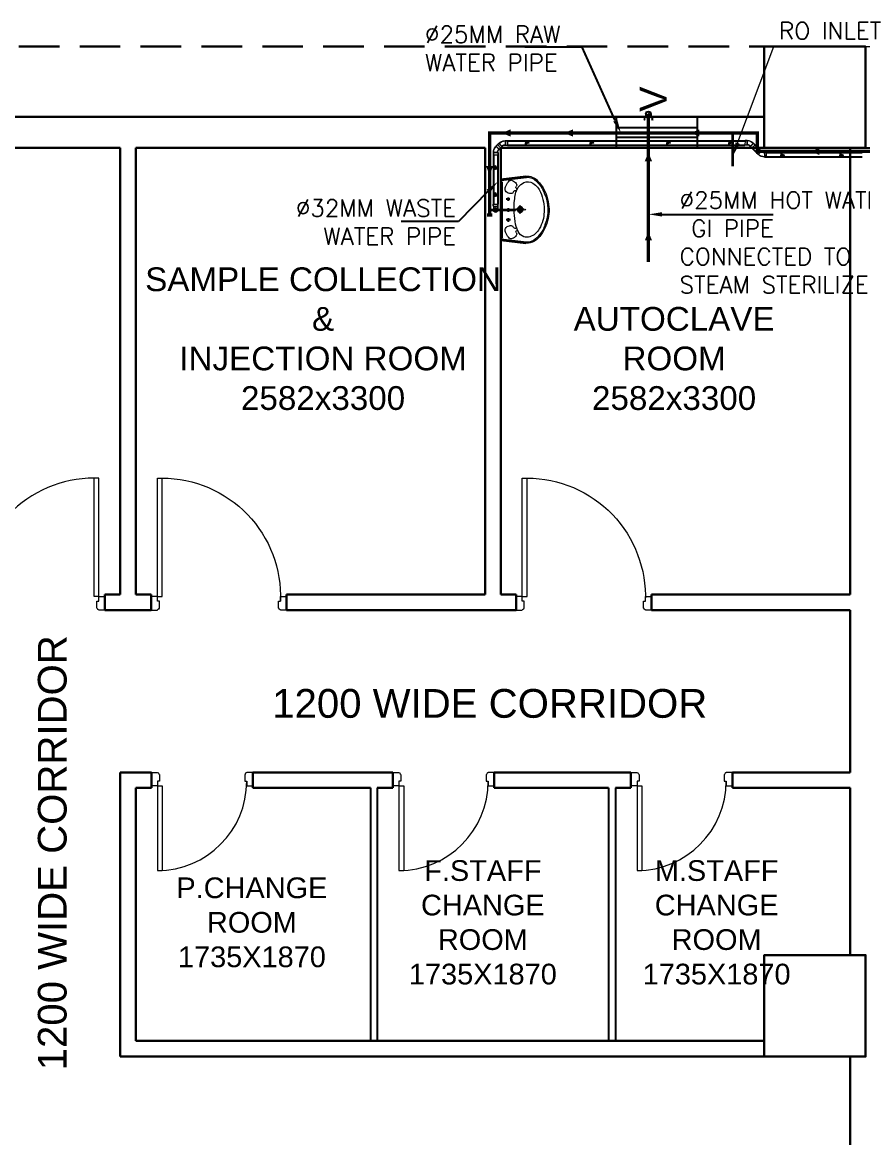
# Model space of a CAD drawing. Header units: millimetres. Extents: x 3552052 to 4144896, y -707811 to -630695.
# Drawn here: x 3925570 to 3931783, y -646004 to -637760 of the extents above; entities that cross this region are included whole.
import ezdxf
from ezdxf import colors
from ezdxf.entities.mleader import LeaderData, LeaderLine
from ezdxf.enums import TextEntityAlignment as Align
from ezdxf.math import Vec2, Vec3

# ---------------------------------------------------------------- set-up
doc = ezdxf.new("R2010")
doc.units = ezdxf.units.MM
doc.header["$LTSCALE"] = 6
doc.header["$MEASUREMENT"] = 0
doc.linetypes.add('CENTER2', pattern=[1.125, 0.75, -0.125, 0.125, -0.125])
doc.linetypes.add('HIDDEN', pattern=[0.375, 0.25, -0.125])
doc.layers.get('0').update_dxf_attribs({"linetype": 'CONTINUOUS', "lineweight": 0})
for name, color, linetype, lineweight in [('Chajja', 7, 'CONTINUOUS', 0), ('COL', 5, 'CONTINUOUS', 0), ('DIM', 7, 'CONTINUOUS', 0), ('DOOR', 44, 'CONTINUOUS', 0), ('JOINERY', 7, 'CONTINUOUS', 0), ('P-Wall', 36, 'CONTINUOUS', 0), ('PHE-SP', 1, 'CONTINUOUS', 0), ('phe-text', 1, 'CONTINUOUS', 0), ('PL- WASTE PIPE', 6, 'CONTINUOUS', 0), ('PL-CLAMP', 211, 'CONTINUOUS', 0), ('PL-HOT WATER PIPE', 10, 'CONTINUOUS', 0), ('PL-RA WATER SUPPLY PIPE', 100, 'CONTINUOUS', 0), ('PL-SOFT  WATER SUPPLY PIPE', 162, 'CONTINUOUS', 0), ('PL-SOIL PIPE', 1, 'CONTINUOUS', 0), ('PL-WATER PIPE CLAMP', 6, 'CONTINUOUS', 0), ('PL-WATER PIPING', 1, 'CONTINUOUS', 0), ('WALL', 8, 'CONTINUOUS', 0), ('Window', 161, 'CONTINUOUS', 0)]:
    doc.layers.add(name, color=color, linetype=linetype, lineweight=lineweight)
doc.styles.add('ARIAL', font='arial.ttf')
doc.styles.add('ROMANS', font='romans.shx')
doc.styles.get("Standard").update_dxf_attribs({"font": 'SIMPLEX'})
doc.dimstyles.new('AEPL1', dxfattribs={"dimtxt": 100, "dimasz": 75, "dimexe": 25, "dimexo": 50, "dimtad": 0, "dimdec": 0, "dimtxsty": 'ROMANS', "dimcen": 2.5, "dimclrd": 7, "dimclre": 7, "dimclrt": 7, "dimadec": 0, "dimazin": 0, "dimtfac": 1, "dimtdec": 0, "dimtmove": 0, "dimatfit": 3, "dimfxl": 1, "dimlwd": 0, "dimlwe": 0, "dimarcsym": 0})

# ---------------------------------------------------------------- blocks, each defined once
blk = doc.blocks.new('A$C19B8274B')
at = {"layer": 'DOOR'}
for p, q in [((-45, 925), (-80, 925)), ((-80, 50), (-80, 925)), ((-45, 50), (-45, 925)), ((-45, 50), (-80, 50)), ((-955, -50), (-955, -47.5)), ((-940, -35), (-942.5, -35)), ((-60, -35), (-57.5, -35)), ((-45, -50), (-45, -47.5))]:
    blk.add_line(p, q, dxfattribs=at)
for points in [[(-940, 15), (-955, 15), (-955, 50), (-1000, 50), (-1000, -50), (-955, -50)], [(-940, -35), (-940, 15)], [(-60, 15), (-45, 15), (-45, 50), (0, 50), (0, -50), (-45, -50)], [(-60, -35), (-60, 15)]]:
    blk.add_lwpolyline(points, dxfattribs=at)
at = {"layer": 'DOOR', "color": 145}
blk.add_arc((-80, 50), 875, 90, 182.29244, dxfattribs=at)
at = {"layer": 'DOOR'}
for centre, start, end in [((-955, -35), 270, 0), ((-45, -35), 180, 270)]:
    blk.add_arc(centre, 12.5, start, end, dxfattribs=at)
blk = doc.blocks.new('750')
at = {"layer": 'DOOR'}
for p, q in [((-50, 705), (-47.5, 705)), ((-35, 690), (-35, 692.5)), ((-50, 45), (-47.5, 45)), ((-35, 60), (-35, 57.5)), ((50, 45), (50, 80)), ((50, 80), (675, 80)), ((50, 45), (675, 45)), ((675, 45), (675, 80))]:
    blk.add_line(p, q, dxfattribs=at)
for points in [[(15, 690), (15, 705), (50, 705), (50, 750), (-50, 750), (-50, 705)], [(-35, 690), (15, 690)], [(15, 60), (15, 45), (50, 45), (50, 0), (-50, 0), (-50, 45)], [(-35, 60), (15, 60)]]:
    blk.add_lwpolyline(points, dxfattribs=at)
for centre, start, end in [((-35, 705), 180, 270), ((-35, 45), 90, 180)]:
    blk.add_arc(centre, 12.5, start, end, dxfattribs=at)
at = {"layer": 'DOOR', "color": 145}
blk.add_arc((15, 45), 660, 0, 90, dxfattribs=at)
blk = doc.blocks.new('u46')
at = {"color": 8, "lineweight": 25}
for p, q in [((-10.2, 228.4), (174.5, 249.1)), ((-10.2, 220.4), (181.2, 241.9)), ((-0.6, -208.9), (0.6, 208.9)), ((44.2, 92.9), (44.2, 66.7)), ((56.5, 80.8), (29.2, 80.8)), ((61.7, 1.6), (29.2, 1.6)), ((44.2, 13.7), (44.2, -12.6)), ((163.2, 3), (101.8, 3)), ((133.1, -27.2), (133.1, 33.1)), ((61.7, -73.2), (29.2, -73.2)), ((44.2, -61.1), (44.2, -87.4)), ((-10.2, -216.1), (181.2, -237.6)), ((-10.2, -224.1), (174.5, -244.8))]:
    blk.add_line(p, q, dxfattribs=at)
at = {"color": 8, "extrusion": (0, 0, -1)}
for centre, major_axis, start_param, end_param in [((187.7, 150.5), (0, 99.5), -0.132539, 0.848731), ((56, 154.5), (0, 34), 4.33982, 5.202657), ((144.8, 128.2), (1.1, 126.1), -1.238036, -0.892193), ((65.8, 198.9), (0, 20.7), -1.101507, 0.481509), ((57.5, 163.3), (-0.3, 56.9), 0.324902, 0.965135), ((208, 103.4), (0, 109.8), -1.431017, -0.436146), ((110.3, 167.2), (-6.08, 6.08), 4.867594, 6.265028), ((90.3, 184.5), (0, 17.9), 0.880684, 2.260744), ((189.6, 137.7), (0, 70.9), -0.405199, 0.56573), ((185.8, 147.6), (0.1, 94.4), -0.049658, 0.838116), ((153.9, 79), (-0.2, 139.7), 0.557563, 1.193786), ((57.3, 20.1), (0, 275.4), 0.806541, 1.180915), ((49.5, 13.5), (-0.1, 293.9), 0.809856, 1.41441), ((64.6, 170.4), (0.3, 49.2), 3.359735, 4.09512), ((44.2, 80.8), (0.02, 6.43), 3.139035, 9.42222), ((62.5, 153), (0, 31.9), 2.620328, 3.422401), ((104.1, 117.8), (-0.2, 26.8), -1.278641, -0.487266), ((96.3, 135.9), (0, 7.39), -0.727724, 1.373337), ((387.1, 47.9), (-0.3, 296.4), -1.495794, -1.328336), ((110.5, 165), (5.47, 5.47), 2.097053, 3.541809), ((13.1, 6.8), (0, 297.5), 1.141495, 1.637774), ((35, 2.5), (0, 302.7), 1.155365, 1.952189), ((44.2, 1.6), (0.08, 6.43), 3.12883, 9.412015), ((820.2, -1), (0.1, 732.1), -1.56667, -1.474079), ((888.1, 36.7), (0.8, 800.7), 4.558159, 4.668067), ((133.1, 3), (0, 21.6), 3.141254, 9.424439), ((133.1, 3), (-0.1, 15.5), 3.145308, 9.428493), ((133.1, 3), (0, 10.9), 3.142047372431534, 9.42523267961112), ((72.5, -1.7), (-0.1, 274.2), 1.346594, 1.865175), ((44.2, -73.2), (0.02, 6.43), 3.139035, 9.42222), ((56.1, -13.3), (0.2, 287), 1.808981, 2.322804), ((62.5, -10.9), (0, 247.5), 1.579809, 2.112792), ((56, -148.1), (0, 34), 4.222121, 5.084958), ((64.6, -163.9), (0.1, 49.2), -0.960797, -0.225412), ((144.8, -121.8), (-0.3, 126.1), 4.027191, 4.373034), ((62.5, -146.6), (-0.1, 31.9), -0.276767, 0.525307), ((104.1, -111.4), (0.2, 26.8), 3.628858, 4.420234), ((96.6, -128.2), (-0.03, 8.55), 1.455188, 3.796569), ((263.1, -73.7), (0.1, 166.8), 4.181112, 4.641559), ((110.3, -160.8), (-6.08, 6.08), 4.730546, 6.12798), ((111.3, -159.3), (6.17, 6.17), 4.354779, 6.027124), ((192.6, -126.1), (0, 80.1), 3.554495, 4.299548), ((163.1, -79.8), (0.2, 126), 2.054055, 2.802751), ((124.5, -51.6), (-0.2, 200.3), 1.868215, 2.281789), ((65.8, -192.5), (0, 20.7), 2.661884, 4.2449), ((57.5, -156.9), (0.3, 56.9), 2.176458, 2.816691), ((90.3, -178.1), (0, 17.9), 0.880848, 2.260908), ((181.2, -107), (0, 94.7), 2.890537, 3.362984), ((184.7, -162.2), (-0.1, 83.2), 2.850118, 3.264751), ((188.2, -159.7), (0, 78.1), 2.562376, 3.231693), ((187.2, -138.1), (-0.1, 106), 2.310552, 2.942572), ((171.7, -117.2), (-0.1, 123.1), 2.127435, 2.640092)]:
    blk.add_ellipse(centre, major_axis=major_axis, ratio=1, start_param=start_param, end_param=end_param, dxfattribs=at)
blk = doc.blocks.new('AAA')
at = {"layer": 'Chajja', "color": 7, "linetype": 'HIDDEN', "lineweight": 30, "ltscale": 200}
blk.add_line((3915329.4, -680671.4), (3921289.4, -680671.4), dxfattribs=at)
at = {"layer": 'COL', "color": 7, "lineweight": 30}
for points in [[(3921289.4, -681421.4), (3922039.4, -681421.4), (3922039.4, -680671.4), (3921289.4, -680671.4)], [(3921289.4, -688136.4), (3921289.4, -687386.4), (3922039.4, -687386.4), (3922039.4, -688136.4)]]:
    blk.add_lwpolyline(points, close=True, dxfattribs=at)
at = {"layer": 'P-Wall', "color": 8, "lineweight": -3}
for p, q in [((3918379.4, -686151.4), (3918379.4, -688021.4)), ((3918429.4, -686151.4), (3918429.4, -688021.4)), ((3920139.4, -686151.4), (3920139.4, -688021.4)), ((3920189.4, -686151.4), (3920189.4, -688021.4))]:
    blk.add_line(p, q, dxfattribs=at)
at = {"layer": 'WALL', "color": 7, "linetype": 'ByBlock', "lineweight": 30}
for p, q in [((3921289.4, -681191.4), (3915329.4, -681191.4)), ((3916529.4, -681421.4), (3913264.4, -681421.4)), ((3916529.4, -684721.4), (3916529.4, -681421.4)), ((3916644.4, -684721.4), (3916644.4, -681421.4)), ((3919226.9, -681421.4), (3916644.4, -681421.4)), ((3919226.9, -684721.4), (3919226.9, -681421.4)), ((3921289.4, -681421.4), (3919341.9, -681421.4)), ((3919341.9, -684721.4), (3919341.9, -681421.4)), ((3921924.4, -683036.4), (3921924.4, -681421.4)), ((3921924.4, -684721.4), (3921924.4, -683036.4)), ((3916529.4, -684721.4), (3916415.4, -684721.4)), ((3916415.4, -684721.4), (3916415.4, -684836.4)), ((3916529.4, -684721.4), (3916415.4, -684721.4)), ((3916758.5, -684721.4), (3916644.4, -684721.4)), ((3916758.5, -684721.4), (3916758.5, -684836.4)), ((3919226.9, -684721.4), (3917758.5, -684721.4)), ((3917758.5, -684721.4), (3917758.5, -684836.4)), ((3919456, -684721.4), (3919341.9, -684721.4)), ((3919456, -684721.4), (3919456, -684836.4)), ((3921924.4, -684721.4), (3920456, -684721.4)), ((3920456, -684721.4), (3920456, -684836.4)), ((3916758.5, -684836.4), (3916415.4, -684836.4)), ((3919456, -684836.4), (3917758.5, -684836.4)), ((3921924.4, -684836.4), (3920456, -684836.4)), ((3921924.4, -686036.4), (3921924.4, -684836.4)), ((3916529.4, -688136.4), (3916529.4, -686036.4)), ((3916759.4, -686036.4), (3916529.4, -686036.4)), ((3916759.4, -686151.4), (3916759.4, -686036.4)), ((3918544.4, -686036.4), (3917509.4, -686036.4)), ((3917509.4, -686151.4), (3917509.4, -686036.4)), ((3918544.4, -686151.4), (3918544.4, -686036.4)), ((3920304.4, -686036.4), (3919294.4, -686036.4)), ((3919294.4, -686151.4), (3919294.4, -686036.4)), ((3920304.4, -686151.4), (3920304.4, -686036.4)), ((3921924.4, -686036.4), (3921054.4, -686036.4)), ((3921054.4, -686151.4), (3921054.4, -686036.4)), ((3916644.4, -688021.4), (3916644.4, -686151.4)), ((3916759.4, -686151.4), (3916644.4, -686151.4)), ((3918379.4, -686151.4), (3917509.4, -686151.4)), ((3918544.4, -686151.4), (3918429.4, -686151.4)), ((3920139.4, -686151.4), (3919294.4, -686151.4)), ((3920304.4, -686151.4), (3920189.4, -686151.4)), ((3921924.4, -686151.4), (3921054.4, -686151.4)), ((3921924.4, -687386.4), (3921924.4, -686151.4)), ((3916644.4, -688021.4), (3921289.4, -688021.4)), ((3916529.4, -688136.4), (3921289.4, -688136.4)), ((3921924.4, -688911.4), (3921924.4, -688136.4))]:
    blk.add_line(p, q, dxfattribs=at)
at = {"layer": 'WALL', "color": 7, "lineweight": 30}
blk.add_line((3921924.4, -683036.4), (3921924.4, -683036.4), dxfattribs=at)
at = {"layer": 'WALL', "color": 7, "linetype": 'ByBlock', "lineweight": -3}
blk.add_lwpolyline([(3920776.8, -681421.4), (3924491.6, -681421.4)], dxfattribs=at)
at = {"layer": 'Window', "color": 7, "lineweight": -3}
for points in [[(3920795.8, -681421.2), (3920795.8, -681191.2), (3920195.8, -681191.2), (3920195.8, -681421.2)], [(3920795.8, -681341.2), (3920795.8, -681271.2), (3920195.8, -681271.2), (3920195.8, -681341.2)]]:
    blk.add_lwpolyline(points, close=True, dxfattribs=at)
at = {"layer": 'DOOR', "color": 8, "linetype": 'Continuous', "lineweight": -3}
blk.add_blockref('A$C19B8274B', (3916415.4, -684786.4), dxfattribs=at)
at = {"layer": 'DOOR', "color": 8, "linetype": 'Continuous', "lineweight": -3, "xscale": -1}
for p in [(3916758.5, -684786.4), (3919456, -684786.4)]:
    blk.add_blockref('A$C19B8274B', p, dxfattribs=at)
at = {"layer": 'DOOR', "color": 8, "lineweight": -3, "rotation": 270}
for p in [(3916759.4, -686086.4), (3918544.4, -686086.4), (3920304.4, -686086.4)]:
    blk.add_blockref('750', p, dxfattribs=at)
at = {"layer": 'WALL', "color": 8, "linetype": 'ByBlock', "lineweight": -3}
blk.add_blockref('u46', (3919352.1, -681879.6), dxfattribs=at)
at = {"layer": 'DIM', "color": 7, "lineweight": -3, "style": 'ARIAL'}
blk.add_text('1200 WIDE CORRIDOR', height=212.5, rotation=90, dxfattribs=at).set_placement((3916196.1, -686630.6), align=Align.BOTTOM_CENTER)
blk.add_text('1200 WIDE CORRIDOR', height=212.5, dxfattribs=at).set_placement((3919260.4, -685696.5), align=Align.BOTTOM_CENTER)
at = {"layer": 'DIM', "color": 7, "lineweight": -3, "attachment_point": 5, "style": 'ARIAL'}
for s, insert, char_height, width in [('SAMPLE COLLECTION \\P&\\PINJECTION ROOM\\P2582x3300', (3918028.4, -682831.8), 175.567, 2637.717), ('\\PAUTOCLAVE\\PROOM\\P2582x3300', (3920623.5, -682831.8), 175.57, 1589.812), ('F.STAFF\\PCHANGE\\PROOM\\P1735X1870', (3919209.5, -687145.6), 153, 1198.956), ('M.STAFF\\PCHANGE\\PROOM\\P1735X1870', (3920937.8, -687145.6), 153, 1198.956), ('P.CHANGE\\PROOM\\P1735X1870', (3917502.2, -687145.6), 153, 1198.956)]:
    blk.add_mtext(s, dxfattribs=dict(at, insert=insert, char_height=char_height, width=width))
at = {"layer": 'JOINERY', "lineweight": -3, "style": 'ARIAL', "width": 1}
blk.add_text('V', height=200, rotation=90, dxfattribs=at).set_placement((3920569.6, -681153.6))
blk = doc.blocks.new('100 ELBOW')
at = {"color": 0, "linetype": 'Continuous'}
for p, q in [((-77, 1), (-86, -8)), ((72, 61), (67, 55)), ((72, 61), (124, 61)), ((124, 61), (124, -61)), ((-94, -8), (-131, -44)), ((-131, -44), (-44, -131)), ((-94, -8), (-86, -8)), ((-8, -94), (-44, -131)), ((0, -78), (-8, -86)), ((-8, -94), (-8, -86)), ((72, -61), (66, -55)), ((72, -61), (124, -61))]:
    blk.add_line(p, q, dxfattribs=at)
at = {"color": 8, "linetype": 'Continuous', "lineweight": 0, "ltscale": 0.005}
for p, q in [((75, 55), (69, 49)), ((69, -49), (69, 49)), ((75, -55), (75, 55)), ((75, 55), (124, 55)), ((-92, -14), (-126, -49)), ((-92, -14), (-14, -92)), ((-92, -14), (-83, -14)), ((-83, -14), (-14, -83)), ((-14, -92), (-49, -126)), ((-4, -74), (-14, -83)), ((-14, -92), (-14, -83)), ((75, -55), (69, -49)), ((75, -55), (124, -55))]:
    blk.add_line(p, q, dxfattribs=at)
at = {"color": 8, "linetype": 'Continuous', "ltscale": 0.005}
blk.add_line((-72, -3), (-73, -4), dxfattribs=at)
at = {"color": 8, "linetype": 'Continuous', "lineweight": 0, "ltscale": 0.005}
for centre, radius, start, end in [((62, -148), 198, 87.8618, 137.18), ((61, -147), 98.2, 85.3383, 131.766)]:
    blk.add_arc(centre, radius, start, end, dxfattribs=at)
at = {"color": 0, "linetype": 'Continuous'}
for centre, radius, start, end in [((62, -148), 204, 88.5977, 133.0508), ((61, -147), 92.3, 86.6643, 131.6643)]:
    blk.add_arc(centre, radius, start, end, dxfattribs=at)
blk = doc.blocks.new('WATER PIPE CLAMP')
at = {"layer": 'PL-CLAMP'}
for p, q in [((-61, 87), (-63, 86)), ((-63, 86), (-54, 78)), ((-52, 78), (-61, 87)), ((-54, 78), (-54, 28)), ((-54, 41), (53, 41)), ((-54, 33), (53, 33)), ((-53, 27), (-52, 27)), ((-43, 87), (-52, 78)), ((-51, 78), (-42, 86)), ((-51, 28), (-51, 78)), ((-44, 41), (-44, 45)), ((-42, 86), (-43, 87)), ((-42, 46), (-28, 46)), ((-38, 1), (-38, 51)), ((-34, 52), (-36, 52)), ((-32, 1), (-32, 51)), ((-26, 41), (-26, 45)), ((26, 41), (26, 45)), ((28, 46), (42, 46)), ((32, 1), (32, 51)), ((36, 52), (34, 52)), ((38, 1), (38, 51)), ((42, 87), (41, 86)), ((41, 86), (50, 78)), ((51, 78), (42, 87)), ((44, 41), (44, 45)), ((50, 78), (50, 28)), ((50, 27), (52, 27)), ((60, 87), (51, 78)), ((53, 78), (61, 86)), ((53, 28), (53, 78)), ((61, 86), (60, 87))]:
    blk.add_line(p, q, dxfattribs=at)
for centre, radius, start, end in [((-53, 28), 0.784, 180.024, 270.024), ((-52, 28), 0.784, 270.024, 0.024), ((-42, 45), 1.57, 90.025, 180.025), ((-36, 51), 1.57, 90.025, 180.025), ((0, 1), 37.8, 180.025, 0.025), ((-34, 51), 1.57, 0.025, 90.025), ((-28, 45), 1.57, 0.025, 90.025), ((28, 45), 1.57, 90.025, 180.025), ((34, 51), 1.57, 90.025, 180.025), ((36, 51), 1.57, 0.025, 90.025), ((42, 45), 1.57, 0.025, 90.025), ((50, 28), 0.784, 180.024, 270.024), ((52, 28), 0.784, 270.024, 0.024)]:
    blk.add_arc(centre, radius, start, end, dxfattribs=at)
blk = doc.blocks.new('1234WE12')
at = {"layer": 'PL-SOFT  WATER SUPPLY PIPE', "color": 8, "linetype": 'CENTER2', "lineweight": 0}
for p, q in [((4.4, 0), (-4.4, 0)), ((0, 4.4), (0, -4.3))]:
    blk.add_line(p, q, dxfattribs=at)
at = {"layer": 'PL-SOFT  WATER SUPPLY PIPE', "color": 3, "linetype": 'Continuous'}
blk.add_circle((0, 0), 17.5, dxfattribs=at)
at = {"layer": 'PL-SOFT  WATER SUPPLY PIPE', "color": 8, "linetype": 'Continuous', "lineweight": 0, "ltscale": 0.005}
blk.add_circle((0, 0), 16, dxfattribs=at)
at = {"layer": 'PL-SOFT  WATER SUPPLY PIPE', "color": 8, "linetype": 'Continuous', "lineweight": 0}
for centre, start, end in [((-8, 0), 180.13833, 0.13833), ((8, 0), 0.13833, 180.13833)]:
    blk.add_arc(centre, 8, start, end, dxfattribs=at)
blk = doc.blocks.new('A$C0B1B3CFA')
at = {"layer": 'PHE-SP'}
h = blk.add_hatch(color=7, dxfattribs=at)
h.dxf.hatch_style = 1
h.paths.add_polyline_path([(-0.049, 0.023), (-0.049, 0), (0.012, 0)])
at = {"layer": 'PHE-SP', "color": 7}
for points in [[(-0.049, 0), (0.012, 0), (-0.049, 0.023), (-0.049, 0)], [(-0.049, 0), (0.012, 0), (-0.049, -0.023), (-0.049, 0)]]:
    blk.add_lwpolyline(points, dxfattribs=at)
blk = doc.blocks.new('Z$W@#3BD47561')
at = {"layer": 'PHE-SP', "xscale": 49.00933755098914, "yscale": 49.00933755098914, "zscale": 49.00933755098914, "rotation": 270}
blk.add_blockref('A$C0B1B3CFA', (0, 0), dxfattribs=at)
blk = doc.blocks.new('Z$W@#4AA511D8')
at = {"layer": 'phe-text', "linetype": 'ByBlock', "lineweight": -2, "ltscale": 0.5, "xscale": 0.0244727334018079, "yscale": 0.0244727334018079, "zscale": 0.0244727334018079, "rotation": 270}
blk.add_blockref('Z$W@#3BD47561', (0.015, 0), dxfattribs=at)
blk = doc.blocks.new('RISER UP 100')
at = {"color": 0, "linetype": 'Continuous'}
for p, q in [((-149, -60), (-149, 60)), ((-99, 60), (-149, 60)), ((-99, 60), (-94, 55)), ((-94, 55), (-24, 55)), ((-99, -60), (-149, -60)), ((-99, -60), (-94, -55)), ((-94, -55), (-24, -55))]:
    blk.add_line(p, q, dxfattribs=at)
at = {"color": 8, "linetype": 'Continuous', "lineweight": 0, "ltscale": 0.005}
for p, q in [((-99, 55), (-149, 55)), ((-99, -55), (-99, 55)), ((-99, 55), (-94, 50)), ((-94, -50), (-94, 50)), ((-94, 50), (-33, 50)), ((-99, -55), (-149, -55)), ((-99, -55), (-94, -50)), ((-94, -50), (-33, -50))]:
    blk.add_line(p, q, dxfattribs=at)
at = {"color": 8, "linetype": 'CENTER2', "lineweight": 0}
for p, q in [((-15, 0), (15, 0)), ((0, 15), (0, -15))]:
    blk.add_line(p, q, dxfattribs=at)
at = {"color": 0, "linetype": 'Continuous'}
blk.add_circle((0, 0), 60, dxfattribs=at)
at = {"color": 8, "linetype": 'Continuous', "lineweight": 0, "ltscale": 0.005}
blk.add_circle((0, 0), 55, dxfattribs=at)
at = {"color": 8, "linetype": 'Continuous', "lineweight": 0}
for centre, start, end in [((0, 28), 90, 270), ((0, -28), 270, 90)]:
    blk.add_arc(centre, 27.5, start, end, dxfattribs=at)
blk = doc.blocks.new('aa')
at = {"layer": 'PL- WASTE PIPE', "color": 4, "ltscale": 5}
for p, q in [((-2.73, 0.11), (-2.56, -0.11)), ((-2.56, -0.11), (-2.35, 0.11)), ((-2.35, 0.11), (-2.18, -0.11)), ((-2.18, -0.11), (-1.97, 0.11)), ((-1.97, 0.11), (-1.81, -0.11)), ((-1.81, -0.11), (-1.6, 0.11)), ((-1.6, 0.11), (-1.43, -0.11)), ((-1.43, -0.11), (-1.22, 0.11)), ((-1.22, 0.11), (-1.05, -0.11)), ((-1.05, -0.11), (-0.84, 0.11)), ((-0.84, 0.11), (-0.67, -0.11)), ((-0.67, -0.11), (-0.46, 0.11)), ((-0.46, 0.11), (-0.29, -0.11)), ((-0.29, -0.11), (-0.08, 0.11)), ((-0.08, 0.11), (0.08, -0.11)), ((0.08, -0.11), (0.29, 0.11)), ((0.29, 0.11), (0.46, -0.11)), ((0.46, -0.11), (0.67, 0.11)), ((0.67, 0.11), (0.84, -0.11)), ((0.84, -0.11), (1.05, 0.11)), ((1.05, 0.11), (1.22, -0.11)), ((1.22, -0.11), (1.43, 0.11)), ((1.43, 0.11), (1.6, -0.11)), ((1.6, -0.11), (1.81, 0.11)), ((1.81, 0.11), (1.97, -0.11)), ((1.97, -0.11), (2.18, 0.11)), ((2.18, 0.11), (2.35, -0.11)), ((2.35, -0.11), (2.56, 0.11)), ((2.56, 0.11), (2.73, -0.11)), ((2.73, -0.11), (2.94, 0.11)), ((2.94, 0.11), (3.11, -0.11)), ((3.11, -0.11), (3.32, 0.11)), ((3.32, 0.11), (3.49, -0.11)), ((3.49, -0.11), (3.7, 0.11))]:
    blk.add_line(p, q, dxfattribs=at)

msp = doc.modelspace()

# ---------------------------------------------------------------- linework, layer by layer
at = {"layer": 'PL- WASTE PIPE', "color": 4, "lineweight": -3, "ltscale": 5}
for p, q in [((3929156.4, -638635.1), (3930913.3, -638635.2)), ((3929053.8, -638738.2), (3929053.8, -639103.8)), ((3929085.8, -638738.2), (3929085.8, -639103.8)), ((3929156.5, -638667.1), (3930913.2, -638667.2)), ((3930963.3, -638688.1), (3930999.6, -638724.9)), ((3930986, -638665.6), (3931022.5, -638702.1)), ((3931072.7, -638722.7), (3931779.2, -638722.7)), ((3931072.8, -638754.7), (3931779.3, -638754.7))]:
    msp.add_line(p, q, dxfattribs=at)
at = {"layer": 'PL-HOT WATER PIPE', "color": 11, "lineweight": -3, "true_color": 0xf75178, "const_width": 25}
msp.add_lwpolyline([(3930199.2, -638437.9), (3930199.2, -639531.7)], dxfattribs=at)
at = {"layer": 'PL-SOFT  WATER SUPPLY PIPE', "color": 3, "lineweight": -3}
msp.add_lwpolyline([(3934305.9, -638578, 25, 25, 0), (3931855.2, -638578, 25, 25, 0), (3931855.2, -638713.9, 25, 25, 0), (3931005.2, -638713.9, 25, 25, 0), (3931005.2, -638578, 25, 25, 0), (3929025.3, -638578, 25, 25, 0), (3929025.3, -639184.8, 0, 0, 0)], format="xyseb", dxfattribs=at)
at = {"layer": 'PL-SOFT  WATER SUPPLY PIPE', "color": 5, "lineweight": -3, "const_width": 20}
for points in [[(3930822.3, -638825), (3930822.3, -638578)], [(3929217.6, -639147), (3929035.1, -639147)]]:
    msp.add_lwpolyline(points, dxfattribs=at)
at = {"layer": 'PL-SOFT  WATER SUPPLY PIPE', "color": 3, "lineweight": -3, "const_width": 25}
msp.add_lwpolyline([(3929005.2, -639184.8), (3929045.4, -639184.8)], dxfattribs=at)
at = {"layer": 'PL-WATER PIPING', "color": 61, "lineweight": -3, "true_color": 0xd8e58c}
for points in [[(3929180.3, -638578, 53.3, 0, 0), (3929115.5, -638578, 0, 0, 0)], [(3929641.4, -638578, 53.3, 0, 0), (3929576.6, -638578, 0, 0, 0)], [(3930576.9, -638578, 53.3, 0, 0), (3930512.1, -638578, 0, 0, 0)], [(3930199.2, -638786.4, 53.3, 0, 0), (3930199.2, -638721.6, 0, 0, 0)], [(3931462.6, -638713.9, 53.3, 0, 0), (3931397.8, -638713.9, 0, 0, 0)], [(3929025.3, -638822.7, 53.3, 0, 0), (3929025.3, -638887.5, 0, 0, 0)], [(3930199.2, -639371.9, 53.3, 0, 0), (3930199.2, -639307.1, 0, 0, 0)]]:
    msp.add_lwpolyline(points, format="xyseb", dxfattribs=at)

# ---------------------------------------------------------------- block references
at = {"color": 0, "lineweight": -3}
msp.add_blockref('AAA', (9765.7, 42732.5), dxfattribs=at)
at = {"layer": 'PL- WASTE PIPE', "color": 4, "lineweight": -3, "ltscale": 5}
for name, p, xscale, yscale, zscale, rotation in [('100 ELBOW', (3929120.4, -638651.2), -0.2909090903557476, 0.2909090909116874, 0.2909090906144517, 45.18405487315986), ('100 ELBOW', (3930949.3, -638651.3), 0.2909090909094503, 0.2909090909094503, 0.2909090909094503, 314.8159451268402), ('100 ELBOW', (3929069.7, -638702.3), -0.2909090903557477, 0.2909090909116874, 0.2909090906144517, 90.18405487315978), ('100 ELBOW', (3931036.8, -638738.9), -0.2909090909094503, 0.2909090909094503, 0.2909090909094503, 180.1840548731598), ('RISER UP 100', (3929069.8, -639147), 0.2909393289782401, 0.2909393289782401, 0.2909393289782401, 269.9916092639283)]:
    msp.add_blockref(name, p, dxfattribs=dict(at, xscale=xscale, yscale=yscale, zscale=zscale, rotation=rotation))
at = {"layer": 'PL- WASTE PIPE', "lineweight": -3, "xscale": -34.18592693661901, "yscale": 34.18592693661901, "zscale": 34.18592693661901, "rotation": 359.9999999999998}
msp.add_blockref('aa', (3929198.7, -639145.6), dxfattribs=at)
at = {"layer": 'PL-SOFT  WATER SUPPLY PIPE', "color": 2, "lineweight": -3, "ltscale": 500, "rotation": 180}
msp.add_blockref('1234WE12', (3930199.2, -638437.8), dxfattribs=at)
at = {"layer": 'PL-SOIL PIPE', "color": 1, "lineweight": -3, "xscale": 368.8935589147082, "yscale": 368.8935589147082, "zscale": 368.8935589147082}
for p, rotation in [((3929318.8, -638651.2), 179.9999977847701), ((3929796.6, -638651.2), 179.9999977847701), ((3930361.7, -638651.2), 179.9999977847701), ((3930821.7, -638651.2), 179.9999977847701), ((3931204.6, -638741.6), 179.9999977847701), ((3931640.9, -638741.6), 179.9999977847701), ((3929069.8, -638818.5), 270.0000000000305), ((3929069.8, -639016.9), 270.0000000000305)]:
    msp.add_blockref('Z$W@#4AA511D8', p, dxfattribs=dict(at, rotation=rotation))
at = {"layer": 'PL-WATER PIPE CLAMP', "lineweight": -3, "ltscale": 5, "xscale": -0.5454630040780015, "yscale": 0.5454630040780015, "zscale": 0.5454630040780017, "rotation": 180.1633275206256}
msp.add_blockref('WATER PIPE CLAMP', (3930199.2, -638436.5), dxfattribs=at)

# ---------------------------------------------------------------- texts
at = {"layer": 'PL- WASTE PIPE', "color": 4, "lineweight": -3, "ltscale": 5, "char_height": 125, "width": 1332.591, "style": 'ROMANS'}
for s, insert, attachment_point in [('{\\C5;RO INLET }', (3931164.9, -637759.9), 1), ('%%C32MM WASTE WATER PIPE', (3928776.7, -639070.7), 3)]:
    msp.add_mtext(s, dxfattribs=dict(at, insert=insert, attachment_point=attachment_point))
at = {"layer": 'PL-HOT WATER PIPE', "color": 11, "lineweight": -3, "true_color": 0xf75178, "insert": (3930430, -639012.1), "char_height": 125, "width": 1790.921, "attachment_point": 1, "style": 'ROMANS'}
msp.add_mtext('%%C25MM HOT WATER  GI PIPE CONNECTED TO STEAM STERILIZER', dxfattribs=at)
at = {"layer": 'PL-RA WATER SUPPLY PIPE', "lineweight": -3, "ltscale": 0.01, "insert": (3928547.6, -637786.9), "char_height": 125, "width": 1332.591, "attachment_point": 1, "style": 'ROMANS'}
msp.add_mtext('%%c25MM RAW WATER PIPE', dxfattribs=at)

# ---------------------------------------------------------------- leaders
at = {"layer": 'PL- WASTE PIPE', "color": 4, "lineweight": -3, "ltscale": 5}
msp.add_leader([(3930824.2, -638745.3), (3931126.2, -637938.9), (3931991.6, -637938.9)], dimstyle='AEPL1', override={"dimasz": 100, "dimgap": 0.625, "dimtad": 0, "dimclrd": 7}, dxfattribs=at)
ml = msp.add_multileader_mtext('Standard', dxfattribs=at)
ml.set_content(' ', color=4)
ml.set_leader_properties()
ml.build(insert=Vec2(0, 0))
ml.multileader.update_dxf_attribs({"text_right_attachment_type": 6, "dogleg_length": 341.6, "arrow_head_size": 100})
ctx = ml.context
ctx.base_point, ctx.char_height, ctx.arrow_head_size, ctx.landing_gap_size, ctx.plane_origin = Vec3(3928261.9, -639181.9), 100, 100, 50, Vec3(3929447.6, -639231.9)
ctx.right_attachment, ctx.text_align_type = 6, 2
notes = []
notes.append((ctx, [(0, (1, 1, 0), (3928794, -639231.9), (-1, 0), 341.6, [(0, [(3929085.8, -638938)], 0, [])])]))
ctx.mtext.insert, ctx.mtext.alignment, ctx.mtext.flow_direction = Vec3(3928402.4, -639111.9), 3, 5
at = {"layer": 'PL-HOT WATER PIPE', "color": 11, "lineweight": -3, "true_color": 0xf75178}
ml = msp.add_multileader_mtext('Standard', dxfattribs=at)
ml.set_content(' ', color=(247, 81, 120))
ml.set_leader_properties()
ml.build(insert=Vec2(0, 0))
ml.multileader.update_dxf_attribs({"text_right_attachment_type": 6, "dogleg_length": 481.5, "arrow_head_size": 100})
ctx = ml.context
ctx.base_point, ctx.char_height, ctx.arrow_head_size, ctx.landing_gap_size, ctx.plane_origin = Vec3(3931122.3, -639179.4), 100, 100, 50, Vec3(3929987.2, -639179.4)
ctx.right_attachment = 6
notes.append((ctx, [(0, (1, 1, 0), (3930640.7, -639179.4), (1, 0), 481.5, [(0, [(3930200.8, -639179.4)], 0, [])])]))
ctx.mtext.insert, ctx.mtext.flow_direction = Vec3(3931172.3, -639119.4), 5
at = {"layer": 'PL-RA WATER SUPPLY PIPE', "lineweight": -3, "ltscale": 0.01}
ml = msp.add_multileader_mtext('Standard', dxfattribs=at)
ml.set_content(' ', color=256)
ml.set_leader_properties()
ml.build(insert=Vec2(0, 0))
ml.multileader.update_dxf_attribs({"text_right_attachment_type": 6, "dogleg_length": 341.6, "arrow_head_size": 100})
ctx = ml.context
ctx.base_point, ctx.char_height, ctx.arrow_head_size, ctx.landing_gap_size, ctx.plane_origin = Vec3(3929177.3, -637893.2), 100, 100, 50, Vec3(3930362.9, -637943.2)
ctx.right_attachment, ctx.text_align_type = 6, 2
notes.append((ctx, [(0, (1, 1, 0), (3929709.3, -637943.2), (-1, 0), 341.6, [(0, [(3929995.7, -638578)], 0, [])])]))
ctx.mtext.insert, ctx.mtext.alignment, ctx.mtext.flow_direction = Vec3(3929317.7, -637823.2), 3, 5
for ctx, leaders in notes:
    for number, flags, end, landing, length, lines in leaders:
        leader = LeaderData()
        leader.index, (leader.has_last_leader_line, leader.has_dogleg_vector, leader.attachment_direction) = number, flags
        leader.last_leader_point, leader.dogleg_vector, leader.dogleg_length = Vec3(end), Vec3(landing), length
        for number, points, colour, breaks in lines:
            line = LeaderLine()
            line.index, line.vertices, line.color, line.breaks = number, Vec3.list(points), colors.encode_raw_color(colour), breaks
            leader.lines.append(line)
        ctx.leaders.append(leader)

doc.saveas('drawing.dxf')
